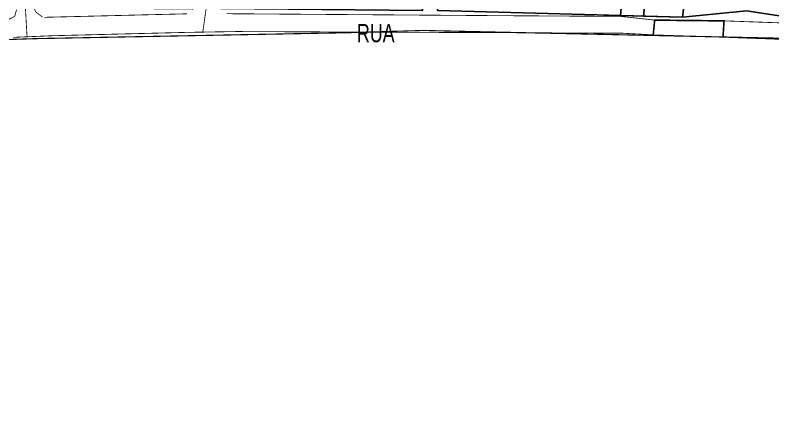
# Model space of a CAD drawing. Extents: x 203136 to 205923, y 4839890 to 4842982.
# Drawn here: x 205093.5 to 205260, y 4839889.9 to 4839980.1 of the extents above; entities that cross this region are included whole.
import ezdxf

# ---------------------------------------------------------------- set-up
doc = ezdxf.new("R2010")
doc.units = 0
doc.header["$LTSCALE"] = 1.5
doc.header["$MEASUREMENT"] = 0
for name, color, linetype in [('CD_MALHA_LOTES', 40, 'CONTINUOUS'), ('LM-LIM-SETOR-FISCAL', 7, 'CONTINUOUS'), ('RU-QUADRAS', 210, 'CONTINUOUS'), ('SV-EIXO-RUA-PAV', 20, 'CONTINUOUS'), ('SV-PONTE-BUEIRO', 249, 'CONTINUOUS'), ('SV-RUA-PAVIM-S-GUIA-C-GUIA', 7, 'CONTINUOUS'), ('SV-TXT-RUA-PAV-S-GUIA-C-GUIA', 7, 'CONTINUOUS')]:
    doc.layers.add(name, color=color, linetype=linetype)
doc.styles.add('3488-42-2D_TXTB$0$ARIAL', font='ARIAL.TTF')
doc.linetypes.add('Limite', pattern='A,20,-3,[130,ltypeshp.shx,S=6.35,R=0,X=0,Y=0],-3,20', length=46)

msp = doc.modelspace()

# ---------------------------------------------------------------- linework, layer by layer
at = {"layer": 'CD_MALHA_LOTES', "linetype": 'Continuous', "flags": 128}
for points in [[(205226.53, 4839980.01), (205228.78, 4840004.21)], [(205231.63, 4839979.87), (205234.13, 4840003.8)], [(205243.28, 4840003.1), (205240.18, 4839979.64)], [(205226.53, 4839980.01), (205222.8, 4839980.11)], [(205231.63, 4839979.87), (205226.53, 4839980.01)], [(205240.18, 4839979.64), (205231.63, 4839979.87)]]:
    msp.add_lwpolyline(points, dxfattribs=at)
at = {"layer": 'LM-LIM-SETOR-FISCAL', "linetype": 'Limite', "ltscale": 0.1, "flags": 128}
msp.add_lwpolyline([(205796.637551, 4840879.134685, 0.25, 0.25, 0), (205808.48727, 4840856.309356, 0.25, 0.25, 0), (205816.796096, 4840831.429166, 0.25, 0.25, 0), (205829.551494, 4840801.498184, 0.25, 0.25, 0), (205834.603136, 4840789.879406, 0.25, 0.25, 0), (205840.59, 4840778.23, 0.25, 0.25, 0), (205847.483918, 4840761.167439, 0.25, 0.25, 0), (205854.08, 4840746.99, 0.25, 0.25, 0), (205877.51, 4840691.54, 0.25, 0.25, 0), (205884.885858, 4840672.908494, 0.25, 0.25, 0), (205901.13444, 4840629.162311, 0.25, 0.25, 0), (205904.259167, 4840621.03802, 0.25, 0.25, 0), (205906.967264, 4840612.705414, 0.25, 0.25, 0), (205909.675361, 4840602.289656, 0.25, 0.25, 0), (205911.34, 4840594.51, 0.25, 0.25, 0), (205912.69, 4840584.83, 0.25, 0.25, 0), (205913.98, 4840572.23, 0.25, 0.25, 0), (205913.32, 4840564.48, 0.25, 0.25, 0), (205914.03, 4840545.8, 0.25, 0.25, 0), (205913.91, 4840549.03, 0.25, 0.25, 0), (205914.63, 4840531, 0.25, 0.25, 0), (205917.39, 4840498.82, 0.25, 0.25, 0), (205919.73, 4840454.56, 0.25, 0.25, 0), (205923.14, 4840407.79, 0.25, 0.25, 0), (205897.79, 4840407.51, 0.25, 0.25, 0), (205858.91, 4840407.06, 0.25, 0.25, 0), (205796.08, 4840405.24, 0.25, 0.25, 0), (205764.26, 4840405.98, 0.25, 0.25, 0), (205736.74, 4840400.96, 0.25, 0.25, 0), (205726.05, 4840399.81, 0.25, 0.25, 0), (205697.41, 4840396.68, 0.25, 0.25, 0), (205662.09, 4840393.46, 0.25, 0.25, 0), (205636.95, 4840391.19, 0.25, 0.25, 0), (205616.4, 4840390.16, 0.25, 0.25, 0), (205576.04, 4840387.63, 0.25, 0.25, 0), (205567, 4840387.4, 0.25, 0.25, 0), (205549.68, 4840367.85, 0.25, 0.25, 0), (205538.067517, 4840352.483878, 0.25, 0.25, 0), (205492.4, 4840341.86, 0.25, 0.25, 0), (205506.65, 4840286.68, 0.25, 0.25, 0), (205534.31, 4840190.98, 0.25, 0.25, 0), (205544.65, 4840144.32, 0.25, 0.25, 0), (205560.85, 4840102.55, 0.25, 0.25, 0), (205560.78, 4840096.06, 0.25, 0.25, 0), (205552, 4840082.31, 0.25, 0.25, 0), (205542.1, 4840064.81, 0.25, 0.25, 0), (205533.33, 4840045.06, 0.25, 0.25, 0), (205512.8, 4840009.23, 0.25, 0.25, 0), (205504.55, 4839990.93, 0.25, 0.25, 0), (205495.61, 4839960.4, 0.25, 0.25, 0), (205494.7, 4839946.99, 0.25, 0.25, 0), (205488.84, 4839943.92, 0.25, 0.25, 0), (205481.22, 4839947.04, 0.25, 0.25, 0), (205441.48, 4839954.26, 0.25, 0.25, 0), (205421.36, 4839957.89, 0.25, 0.25, 0), (205314.35, 4839973.26, 0.25, 0.25, 0), (205291.86, 4839974.37, 0.25, 0.25, 0), (205200.91, 4839976.33, 0.25, 0.25, 0), (205183.28, 4839976.72, 0.25, 0.25, 0), (205166.57, 4839976.23, 0.25, 0.25, 0), (205097.95, 4839974.93, 0.25, 0.25, 0), (205037.73, 4839972.91, 0.25, 0.25, 0), (204995.55, 4839971.58, 0.25, 0.25, 0), (204940.72, 4839991.63, 0.25, 0.25, 0), (204932.09, 4839998.44, 0.25, 0.25, 0), (204928.74, 4839994.95, 0.25, 0.25, 0), (204913.47, 4839976.19, 0.25, 0.25, 0), (204908.3, 4839968.72, 0.25, 0.25, 0), (204905.09, 4839962.5, 0.25, 0.25, 0), (204893.29, 4839968.65, 0.25, 0.25, 0), (204883.26, 4839970.95, 0.25, 0.25, 0), (204868.8, 4839976.99, 0.25, 0.25, 0), (204861.053542, 4839982.681503, 0.25, 0.25, 0), (204800.909102, 4839981.356998, 0.25, 0.25, 0), (204731.877092, 4839979.439442, 0.25, 0.25, 0), (204696.03, 4839979.76, 0.25, 0.25, 0), (204664.74, 4839978.06, 0.25, 0.25, 0), (204636.84, 4839977.55, 0.25, 0.25, 0), (204557.699106, 4839978.800257, 0.25, 0.25, 0), (204516.152063, 4839974.32596, 0.25, 0.25, 0), (204352.520633, 4839956.428773, 0.25, 0.25, 0), (204250.25099, 4839944.923438, 0.25, 0.25, 0), (204195.281056, 4839939.809956, 0.25, 0.25, 0), (204097.805302, 4839928.943806, 0.25, 0.25, 0), (204039.000257, 4839922.551953, 0.25, 0.25, 0), (204030.690849, 4839922.551953, 0.25, 0.25, 0), (203988.15, 4839917.93, 0.18, 0.18, 0), (203988.14, 4839917.59, 0.25, 0.25, 0), (203919.472612, 4839909.768248, 0.25, 0.25, 0), (203890.070089, 4839906.572321, 0.25, 0.25, 0), (203815.393881, 4839897.540816, 0.25, 0.25, 0), (203772.628171, 4839890.109255, 0.25, 0.25, 0), (203777.302692, 4839897.541428, 0.25, 0.25, 0), (203783.27, 4839903.66, 0.25, 0.25, 0), (203892.75, 4840066.08, 0.25, 0.25, 0), (203872.83, 4840076.81, 0.25, 0.25, 0), (203836.8, 4840099.66, 0.25, 0.25, 0), (203772.86, 4840143.28, 0.25, 0.25, 0), (203681.29, 4840204.82, 0.25, 0.25, 0), (203664.64, 4840215.67, 0.25, 0.25, 0), (203605.82, 4840255.28, 0.25, 0.25, 0), (203559.67, 4840284.61, 0.25, 0.25, 0), (203528.03, 4840306, 0.25, 0.25, 0), (203497.1, 4840325.04, 0.25, 0.25, 0), (203475.133068, 4840329.93495, 0.25, 0.25, 0)], format="xyseb", dxfattribs=at)
at = {"layer": 'RU-QUADRAS', "color": 6, "linetype": 'Continuous'}
msp.add_lwpolyline([(205271.04, 4839978.46), (205254.21, 4839981.02), (205240.18, 4839979.64), (205186.37, 4839981.1), (205189.02, 4840014.65), (205190.49, 4840014.57), (205191.25, 4840024.51), (205185.45, 4840024.99), (205186.26, 4840034.93), (205184.06, 4840035.22), (205179.98, 4840004.31), (205184.07, 4840004.28), (205183.06, 4839981.14), (205138.73, 4839981.55), (205146.64, 4840027.17), (205139.58, 4840027.56), (205139.32, 4840025.18), (205140.12, 4840025.16), (205132.53, 4839981.46), (205098.56, 4839981.78), (205098.72, 4840025.7), (205134.1, 4840025.28), (205134.12, 4840027.87), (205093.14, 4840029.88)], dxfattribs=at)
at = {"layer": 'SV-EIXO-RUA-PAV', "const_width": 0.18}
for points in [[(205096.133296, 4839975.332765), (205095.745987, 4839982.140459), (205095.987397, 4840024.814137)], [(205142.725822, 4840022.942339), (205135.681041, 4839982.853458), (205134.760622, 4839976.362193)], [(205093.086933, 4839975.205833), (205101.855825, 4839975.571203), (205131.085465, 4839976.301944), (205142.229265, 4839976.48463), (205227.086563, 4839976.119259), (205233.663232, 4839975.753889), (205250.104904, 4839975.205833), (205315.04951, 4839972.830925), (205327.289422, 4839971.552128), (205383.465136, 4839963.696662), (205420.824269, 4839957.850734)]]:
    msp.add_lwpolyline(points, dxfattribs=at)
at = {"layer": 'SV-PONTE-BUEIRO', "linetype": 'Continuous', "const_width": 0.35}
msp.add_lwpolyline([(205249.09, 4839975.29), (205249.31, 4839978.83), (205234.07, 4839978.99), (205233.73, 4839975.62)], dxfattribs=at)
at = {"layer": 'SV-RUA-PAVIM-S-GUIA-C-GUIA', "const_width": 0.18}
for points in [[(205097.54, 4839982.26), (205097.980723, 4839980.825165), (205099.547278, 4839979.648954)], [(205092.07, 4839979.16), (205093.431626, 4839979.809638), (205093.831252, 4839981.29986)], [(205099.94, 4839979.61), (205131.29, 4839980.38)], [(205140.02, 4839980.4), (205201.66, 4839979.96)], [(205201.66, 4839979.96), (205226.72, 4839979.81)], [(205226.72, 4839979.81), (205234.07, 4839978.99)], [(205249.31, 4839978.83), (205274.77, 4839977.92)]]:
    msp.add_lwpolyline(points, dxfattribs=at)

# ---------------------------------------------------------------- texts
at = {"layer": 'SV-TXT-RUA-PAV-S-GUIA-C-GUIA', "style": '3488-42-2D_TXTB$0$ARIAL', "width": 0.7}
msp.add_text('RUA', height=4, dxfattribs=at).set_placement((205168.645123, 4839974.133418))

doc.saveas('drawing.dxf')
